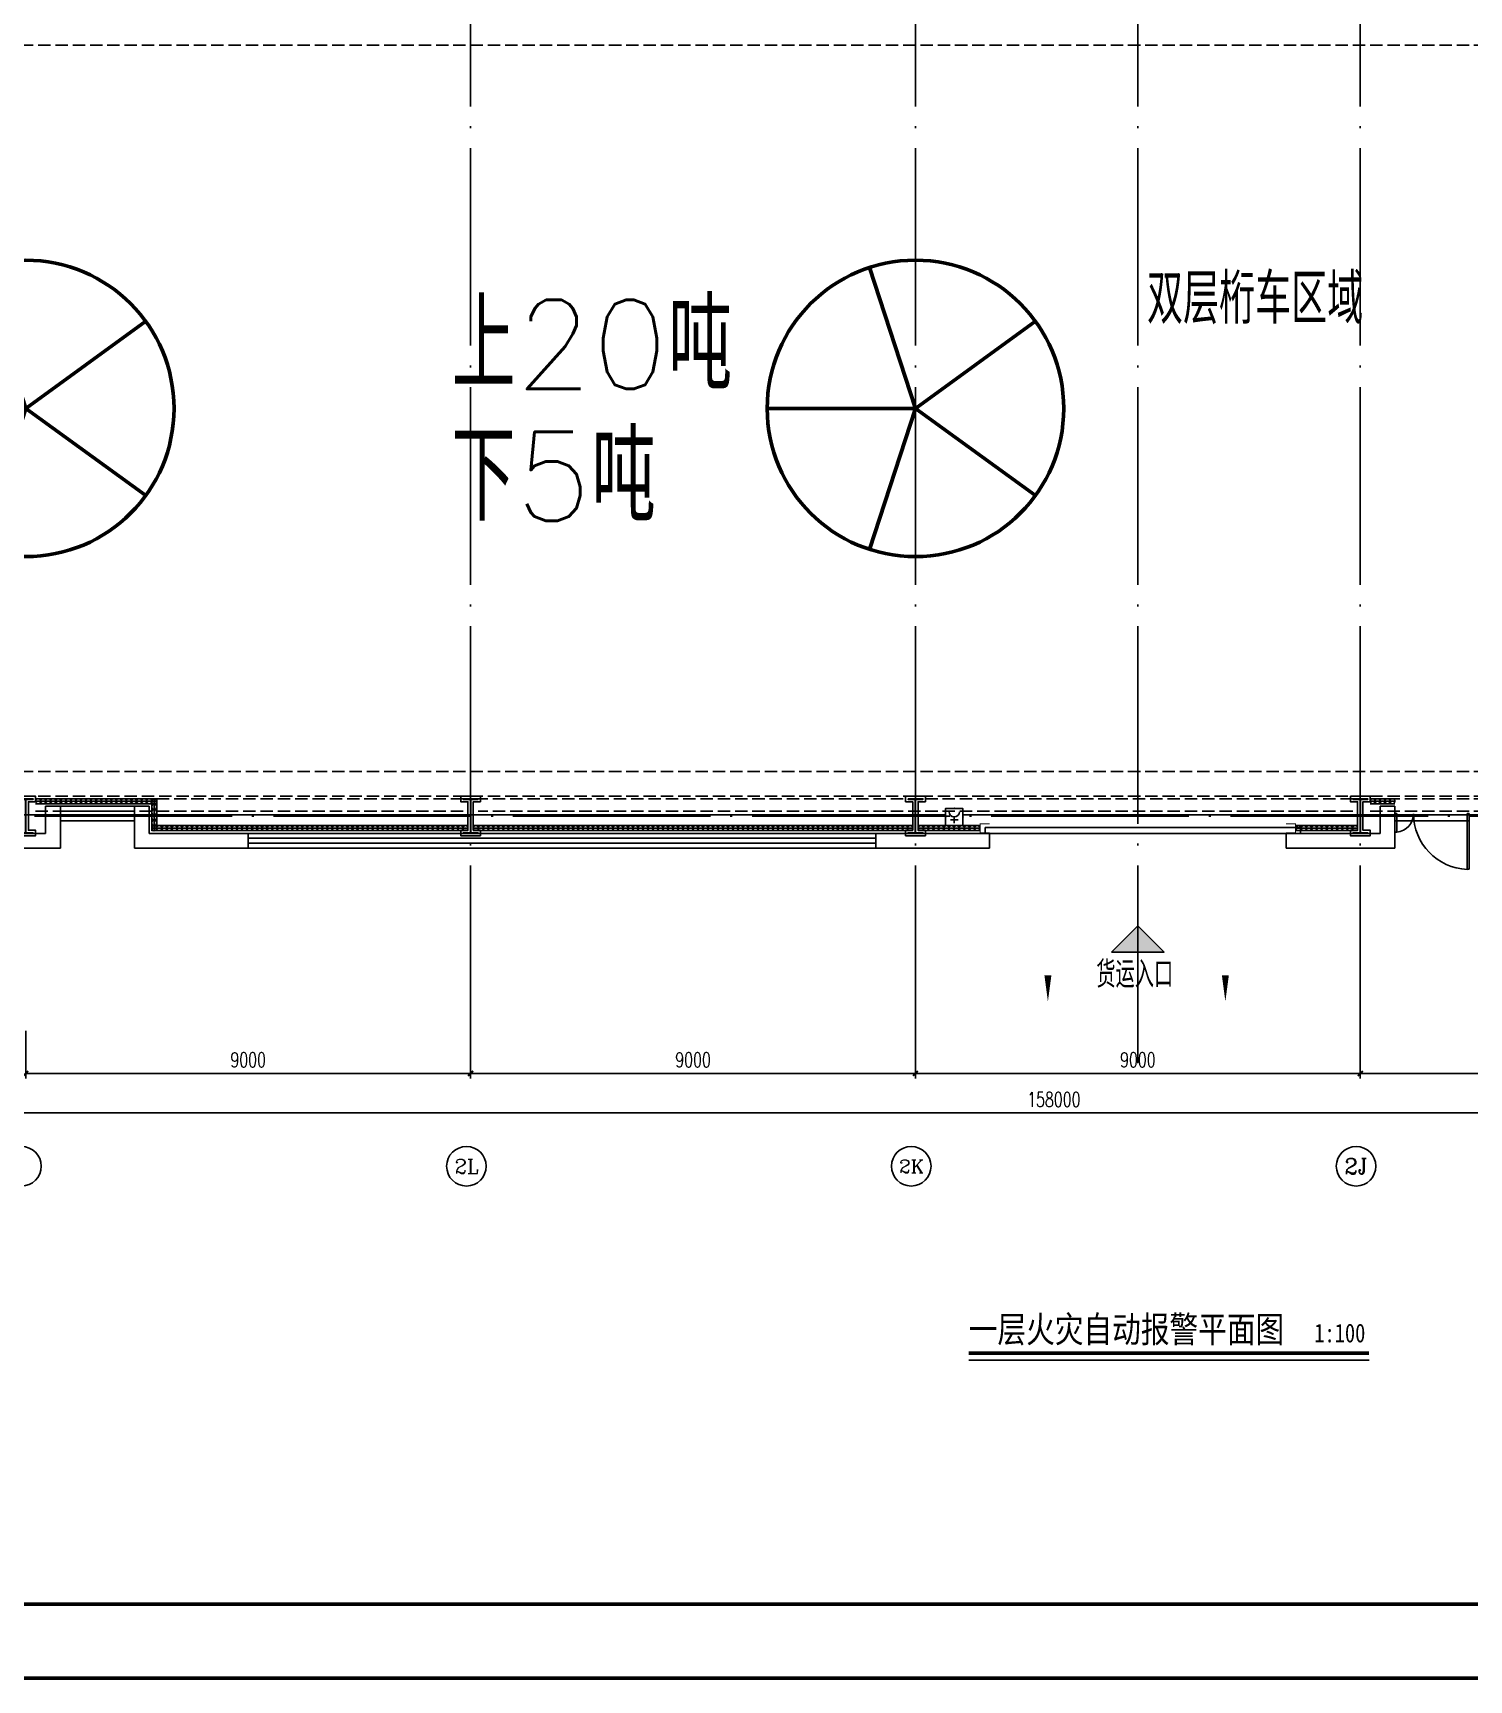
# Model space of a CAD drawing. Extents: x -1396510 to 1250330, y -1892470 to 1623980.
# Drawn here: x 555262 to 584316, y -816618 to -783280 of the extents above; entities that cross this region are included whole.
import ezdxf
from ezdxf.enums import TextEntityAlignment as Align

# ---------------------------------------------------------------- set-up
doc = ezdxf.new("R2010")
doc.units = 0
doc.header["$LTSCALE"] = 1000
doc.header["$MEASUREMENT"] = 0
for name, pattern in [('10平面$0$DASH', [0.35, 0.25, -0.1]), ('DASH', [0.35, 0.25, -0.1]), ('DOTE', [2.42, 2, -0.2, 0.02, -0.2])]:
    doc.linetypes.add(name, pattern=pattern)
doc.layers.get('Defpoints').update_dxf_attribs({"color": 210})
for name, color, linetype in [('0-cxFrame', 155, 'Continuous'), ('10平面$0$WINDOW', 4, 'Continuous'), ('A-AXIS-D', 1, 'Continuous'), ('A-AXIS-DOTE', 14, 'DOTE'), ('A-AXIS-SYMB', 3, 'Continuous'), ('A-HATCH-2', 251, 'Continuous'), ('A-HRAIL', 173, 'Continuous'), ('A-LIN-V', 9, 'Continuous'), ('A-SFCE', 30, 'Continuous'), ('A-TEXT', 61, 'Continuous'), ('A-WINDOW', 140, 'Continuous'), ('AS-COLN', 6, 'Continuous'), ('AS-WALL', 40, 'Continuous'), ('DIM_SYMB', 3, 'Continuous'), ('EQUIP-消防', 3, 'Continuous'), ('FH-tri', 180, 'Continuous'), ('PUB_TEXT', 7, 'Continuous'), ('WIRE-照明', 1, 'Continuous'), ('建-窗', 4, 'Continuous')]:
    doc.layers.add(name, color=color, linetype=linetype)
doc.layers.add('0-cxText', color=131, linetype='Continuous', lineweight=25)
doc.layers.add('A-云线2', color=3, linetype='Continuous', plot=False)
doc.styles.add('-宋体', font='', dxfattribs={"width": 0.8})
doc.styles.add('_TCH_AXIS', font='COMPLEX', dxfattribs={"bigfont": 'GBCBIG'})
doc.styles.add('_TCH_DIM_T3', font='SIMPLEX', dxfattribs={"width": 0.705882, "bigfont": 'GBCBIG'})
doc.styles.add('A-STANDARD', font='SIMPLEX', dxfattribs={"bigfont": 'GBCBIG'})
doc.styles.add('cx_tuming', font='simhei.ttf')
doc.styles.add('cx_tuqian1', font='')
doc.styles.get("Standard").update_dxf_attribs({"font": 'gbenor.shx', "bigfont": 'gbcbig.shx'})
doc.styles.add('黑体', font='simhei.ttf', dxfattribs={"height": 12})
doc.styles.get('-宋体').set_extended_font_data('SimSun')
doc.styles.get('cx_tuqian1').set_extended_font_data('SimSun')
doc.dimstyles.new('_TCH_ARCH&&100', dxfattribs={"dimtxt": 297.5, "dimasz": 100, "dimexe": 100, "dimexo": 100, "dimgap": 126.25, "dimtad": 1, "dimdec": 0, "dimzin": 0, "dimdsep": 46, "dimtxsty": '_TCH_DIM_T3', "dimblk": 'ARCHTICK', "dimcen": 0.09, "dimclrt": 7, "dimazin": 2, "dimtfac": 1, "dimtdec": 0, "dimtix": 1, "dimtmove": 2, "dimatfit": 3, "dimfxl": 0, "dimtolj": 1, "dimtzin": 0, "dimarcsym": 0})

# ---------------------------------------------------------------- blocks, each defined once
blk = doc.blocks.new('G$C2F382D44')
at = {"color": 0, "style": 'A-STANDARD'}
for s, p in [('上20吨', (-2949, 425)), ('下5吨', (-2952, -2245))]:
    blk.add_text(s, height=1800, dxfattribs=at).set_placement(p)
blk = doc.blocks.new('10平面$0$$DorLib2D$00000126')
at = {"color": 0, "linetype": 'Continuous'}
for p, q in [((-0.532, 0.5), (-0.532, 0.9)), ((0.532, 0.9), (0.532, 0.5))]:
    blk.add_line(p, q, dxfattribs=at)
at = {"color": 0, "linetype": '10平面$0$DASH'}
for p, q in [((-0.532, 0.9), (0.532, 0.9)), ((-0.532, 0.5), (0.532, 0.5))]:
    blk.add_line(p, q, dxfattribs=at)
blk = doc.blocks.new('WINDOW2DLIB$DYNSTYLE$00000005')
at = {"color": 0}
for points in [[(-0.5, 0.5), (-0.5, -0.5)], [(-0.5, 0.5), (0.5, 0.5)], [(0.5, -0.5), (0.5, 0.5)], [(0.5, 0.1667), (-0.5, 0.1667)], [(0.5, -0.1667), (-0.5, -0.1667)], [(-0.5, -0.5), (0.5, -0.5)]]:
    blk.add_lwpolyline(points, dxfattribs=at)
blk = doc.blocks.new('DOOR2DLIB$SYSLIB$00000123')
at = {"color": 0}
for p, q in [((0.475, -0.001), (0.475, 0.752)), ((0.475, 0.752), (0.5, 0.752)), ((0.5, -0.001), (0.5, 0.752)), ((-0.5, 0), (-0.5, 0.252)), ((-0.475, 0.252), (-0.5, 0.252)), ((-0.475, 0), (-0.475, 0.252)), ((-0.475, 0), (-0.5, 0)), ((0.475, -0.001), (0.5, -0.001))]:
    blk.add_line(p, q, dxfattribs=at)
for centre, radius, start, end in [((0.505, -0.002), 0.755, 92.2493, 179.7238), ((-0.501, 0.003), 0.251, 359.7899, 84.0974)]:
    blk.add_arc(centre, radius, start, end, dxfattribs=at)
blk = doc.blocks.new('42343243')
at = {"layer": '10平面$0$WINDOW'}
blk.add_line((-198654, 1222620), (-200154, 1222620), dxfattribs=at)
at = {"layer": 'AS-WALL'}
for p, q in [((-227154, 1223170), (-229454, 1223170)), ((-227154, 1222620), (-227154, 1223170)), ((-225654, 1223170), (-225504, 1223170)), ((-225654, 1223170), (-225654, 1222870)), ((-223354, 1223170), (-225504, 1223170)), ((-223354, 1222870), (-223354, 1223170)), ((-208354, 1223170), (-210654, 1223170)), ((-210654, 1223170), (-210654, 1222870)), ((-208354, 1222870), (-208354, 1223170)), ((-200154, 1223170), (-202354, 1223170)), ((-202354, 1222870), (-202354, 1223170)), ((-200154, 1222620), (-200154, 1223170)), ((-229454, 1222870), (-227454, 1222870)), ((-227454, 1222320), (-227454, 1222870)), ((-225654, 1222870), (-225654, 1222870)), ((-225654, 1222620), (-225654, 1222870)), ((-225354, 1222320), (-225354, 1222870)), ((-225354, 1222870), (-223354, 1222870)), ((-210654, 1222870), (-208354, 1222870)), ((-200454, 1222870), (-202354, 1222870)), ((-200454, 1222320), (-200454, 1222870)), ((-227154, 1222320), (-227154, 1222620)), ((-225654, 1222620), (-225654, 1222320)), ((-200154, 1222320), (-200154, 1222620)), ((-227454, 1222320), (-227154, 1222320)), ((-225654, 1222320), (-225354, 1222320)), ((-200454, 1222320), (-200154, 1222320))]:
    blk.add_line(p, q, dxfattribs=at)
at = {"layer": '10平面$0$WINDOW', "zscale": 300}
for name, p, xscale, yscale, rotation in [('DOOR2DLIB$SYSLIB$00000123', (-199404, 1222470), -1500, -1500, 179.9999999999555), ('10平面$0$$DorLib2D$00000126', (-205254, 1223020), 6000, 300, 180)]:
    blk.add_blockref(name, p, dxfattribs=dict(at, xscale=xscale, yscale=yscale, rotation=rotation))
at = {"layer": '建-窗', "zscale": 300}
for p, xscale, yscale, rotation in [((-217004, 1223020), -12700, -300, 359.999999999664), ((-226404, 1222470), -1500, 300, 179.9999999999555)]:
    blk.add_blockref('WINDOW2DLIB$DYNSTYLE$00000005', p, dxfattribs=dict(at, xscale=xscale, yscale=yscale, rotation=rotation))
blk = doc.blocks.new('nt66')
at = {"layer": 'A-HATCH-2', "color": 8}
blk.add_lwpolyline([(-195840, 766870), (-195440, 766870), (-195440, 766758), (-195586, 766758), (-195586, 766182), (-195440, 766182), (-195440, 766070), (-195840, 766070), (-195840, 766182), (-195694, 766182), (-195694, 766758), (-195840, 766758)], close=True, dxfattribs=at)
at = {"layer": 'AS-COLN'}
blk.add_lwpolyline([(-195790, 766820), (-195490, 766820), (-195490, 766808), (-195636, 766808), (-195636, 766132), (-195490, 766132), (-195490, 766120), (-195790, 766120), (-195790, 766132), (-195644, 766132), (-195644, 766808), (-195790, 766808)], close=True, dxfattribs=at)
blk = doc.blocks.new('33333')
for p in [(-32214, -126400), (-23214, -126400), (-14214, -126400), (-5214, -126400)]:
    blk.add_blockref('nt66', p)
blk = doc.blocks.new('w42343')
at = {"layer": 'A-HATCH-2', "color": 8, "linetype": 'DASH'}
for p, q in [((-263654, 655670), (-128354, 655670)), ((-263654, 640970), (-128354, 640970)), ((-263654, 640470), (-128354, 640470))]:
    blk.add_line(p, q, dxfattribs=at)
blk = doc.blocks.new('w4324324')
at = {"layer": 'A-HATCH-2', "color": 0, "lineweight": 60}
for q in [(-1694760, 686605), (-1697614, 684532), (-1691907, 684532), (-1696524, 681178), (-1692997, 681178)]:
    blk.add_line((-1694760, 683605), q, dxfattribs=at)
blk.add_circle((-1694760, 683605), 3000, dxfattribs=at)
blk = doc.blocks.new('ner546')
at = {"layer": 'A-LIN-V', "color": 8}
for p in [(565280, 25256), (565280, 7256)]:
    blk.add_blockref('w4324324', p, dxfattribs=at)
blk = doc.blocks.new('3333')
at = {"layer": 'A-SFCE', "const_width": 20}
blk.add_lwpolyline([(-227064, 766320), (-227064, 766510), (-227244, 766510), (-227244, 766320)], dxfattribs=at)
blk = doc.blocks.new('_ArchTick')
at = {"color": 0, "linetype": 'ByBlock', "const_width": 0.4}
blk.add_lwpolyline([(-0.5, -0.5), (0.5, 0.5)], dxfattribs=at)
blk = doc.blocks.new('*D5753')
at = {"layer": 'A-AXIS-D', "color": 0, "lineweight": -2, "transparency": 16777216}
for p, q in [((57300, -86850), (57300, -87810)), ((66300, -86850), (66300, -87810)), ((57300, -87710), (66300, -87710))]:
    blk.add_line(p, q, dxfattribs=at)
at = {"layer": 'Defpoints', "color": 0, "transparency": 16777216}
for p in [(57300, -86750), (66300, -86750), (66300, -87710)]:
    blk.add_point(p, dxfattribs=at)
at = {"layer": 'A-AXIS-D', "color": 0, "lineweight": -2, "transparency": 16777216, "xscale": 100, "yscale": 100, "zscale": 100, "rotation": 180}
blk.add_blockref('_ArchTick', (57300, -87710), dxfattribs=at)
at = {"layer": 'A-AXIS-D', "color": 0, "lineweight": -2, "transparency": 16777216, "xscale": 100, "yscale": 100, "zscale": 100}
blk.add_blockref('_ArchTick', (66300, -87710), dxfattribs=at)
at = {"layer": 'A-AXIS-D', "color": 7, "transparency": 16777216, "insert": (61800, -87435), "char_height": 297.5, "attachment_point": 5, "style": '_TCH_DIM_T3'}
blk.add_mtext('\\A1;9000', dxfattribs=at)
blk = doc.blocks.new('*D5754')
at = {"layer": 'A-AXIS-D', "color": 0, "lineweight": -2, "transparency": 16777216}
for p, q in [((66300, -86850), (66300, -87810)), ((75300, -86850), (75300, -87810)), ((66300, -87710), (75300, -87710))]:
    blk.add_line(p, q, dxfattribs=at)
at = {"layer": 'Defpoints', "color": 0, "transparency": 16777216}
for p in [(66300, -86750), (75300, -86750), (75300, -87710)]:
    blk.add_point(p, dxfattribs=at)
at = {"layer": 'A-AXIS-D', "color": 0, "lineweight": -2, "transparency": 16777216, "xscale": 100, "yscale": 100, "zscale": 100, "rotation": 180}
blk.add_blockref('_ArchTick', (66300, -87710), dxfattribs=at)
at = {"layer": 'A-AXIS-D', "color": 0, "lineweight": -2, "transparency": 16777216, "xscale": 100, "yscale": 100, "zscale": 100}
blk.add_blockref('_ArchTick', (75300, -87710), dxfattribs=at)
at = {"layer": 'A-AXIS-D', "color": 7, "transparency": 16777216, "insert": (70800, -87435), "char_height": 297.5, "attachment_point": 5, "style": '_TCH_DIM_T3'}
blk.add_mtext('\\A1;9000', dxfattribs=at)
blk = doc.blocks.new('*D5755')
at = {"layer": 'A-AXIS-D', "color": 0, "lineweight": -2, "transparency": 16777216}
for p, q in [((75300, -86850), (75300, -87810)), ((84300, -86850), (84300, -87810)), ((75300, -87710), (84300, -87710))]:
    blk.add_line(p, q, dxfattribs=at)
at = {"layer": 'Defpoints', "color": 0, "transparency": 16777216}
for p in [(75300, -86750), (84300, -86750), (84300, -87710)]:
    blk.add_point(p, dxfattribs=at)
at = {"layer": 'A-AXIS-D', "color": 0, "lineweight": -2, "transparency": 16777216, "xscale": 100, "yscale": 100, "zscale": 100, "rotation": 180}
blk.add_blockref('_ArchTick', (75300, -87710), dxfattribs=at)
at = {"layer": 'A-AXIS-D', "color": 0, "lineweight": -2, "transparency": 16777216, "xscale": 100, "yscale": 100, "zscale": 100}
blk.add_blockref('_ArchTick', (84300, -87710), dxfattribs=at)
at = {"layer": 'A-AXIS-D', "color": 7, "transparency": 16777216, "insert": (79800, -87435), "char_height": 297.5, "attachment_point": 5, "style": '_TCH_DIM_T3'}
blk.add_mtext('\\A1;9000', dxfattribs=at)
blk = doc.blocks.new('*D5756')
at = {"layer": 'A-AXIS-D', "color": 0, "lineweight": -2, "transparency": 16777216}
for p, q in [((84300, -86850), (84300, -87810)), ((93300, -86850), (93300, -87810)), ((84300, -87710), (93300, -87710))]:
    blk.add_line(p, q, dxfattribs=at)
at = {"layer": 'Defpoints', "color": 0, "transparency": 16777216}
for p in [(84300, -86750), (93300, -86750), (93300, -87710)]:
    blk.add_point(p, dxfattribs=at)
at = {"layer": 'A-AXIS-D', "color": 0, "lineweight": -2, "transparency": 16777216, "xscale": 100, "yscale": 100, "zscale": 100, "rotation": 180}
blk.add_blockref('_ArchTick', (84300, -87710), dxfattribs=at)
at = {"layer": 'A-AXIS-D', "color": 0, "lineweight": -2, "transparency": 16777216, "xscale": 100, "yscale": 100, "zscale": 100}
blk.add_blockref('_ArchTick', (93300, -87710), dxfattribs=at)
at = {"layer": 'A-AXIS-D', "color": 7, "transparency": 16777216, "insert": (88800, -87435), "char_height": 297.5, "attachment_point": 5, "style": '_TCH_DIM_T3'}
blk.add_mtext('\\A1;9000', dxfattribs=at)
blk = doc.blocks.new('*D5765')
at = {"layer": 'A-AXIS-D', "color": 0, "lineweight": -2, "transparency": 16777216}
for p, q in [((-900, -86950), (-900, -88610)), ((157100, -86950), (157100, -88610)), ((-900, -88510), (157100, -88510))]:
    blk.add_line(p, q, dxfattribs=at)
at = {"layer": 'Defpoints', "color": 0, "transparency": 16777216}
for p in [(-900, -86850), (157100, -86850), (157100, -88510)]:
    blk.add_point(p, dxfattribs=at)
at = {"layer": 'A-AXIS-D', "color": 0, "lineweight": -2, "transparency": 16777216, "xscale": 100, "yscale": 100, "zscale": 100, "rotation": 180}
blk.add_blockref('_ArchTick', (-900, -88510), dxfattribs=at)
at = {"layer": 'A-AXIS-D', "color": 0, "lineweight": -2, "transparency": 16777216, "xscale": 100, "yscale": 100, "zscale": 100}
blk.add_blockref('_ArchTick', (157100, -88510), dxfattribs=at)
at = {"layer": 'A-AXIS-D', "color": 7, "transparency": 16777216, "insert": (78100, -88235), "char_height": 297.5, "attachment_point": 5, "style": '_TCH_DIM_T3'}
blk.add_mtext('\\A1;158000', dxfattribs=at)
blk = doc.blocks.new('99平面图例外参$0$$LinePat$圆环')
for points in [[(0, 150), (300, 150)], [(0, 0), (300, 0)], [(0, -150), (300, -150)]]:
    blk.add_lwpolyline(points)
at = {"color": 0}
blk.add_circle((150, 0), 150, dxfattribs=at)
blk = doc.blocks.new('$equip$00002656')
for p, q in [((-0.5, 1), (-0.5, 0)), ((0.5, 1), (-0.5, 1)), ((0.5, 0), (0.5, 1)), ((-0.5, 0), (0.5, 0)), ((-0.219, 0.331), (0.222, 0.331)), ((0, 0.5), (0, 0.15))]:
    blk.add_line(p, q)
at = {"const_width": 0.0571}
blk.add_lwpolyline([(-0.5, 1), (0.5, 1), (0.5, 0), (-0.5, 0), (-0.5, 1), (0.5, 1)], dxfattribs=at)
blk.add_arc((0, 0.8), 0.3, 180, 0)
for p in [(0, 1), (-0.5, 0.5), (0, 0), (0.5, 0.5)]:
    blk.add_point(p)
at = {"color": 7, "flags": 1}
for tag, height, p in [('A', 0.00002, (0, 0)), ('B', 0.4, (0.762, 0.292))]:
    blk.add_attdef(tag, text='', height=height, dxfattribs=at).set_placement(p, align=Align.MIDDLE_CENTER)
blk = doc.blocks.new('TK22.A0+1 L(Dragon)')
at = {"layer": '0-cxFrame', "color": 7, "const_width": 0.5}
blk.add_lwpolyline([(0, 0), (-1485, 0), (-1485, 841), (0, 841)], close=True, dxfattribs=at)
at = {"layer": '0-cxFrame', "const_width": 0.5}
blk.add_lwpolyline([(-80, 10), (-1465, 10), (-1465, 831), (-80, 831)], close=True, dxfattribs=at)
at = {"style": '黑体', "flags": 4}
blk.add_attdef('图幅', text='', height=3.3, dxfattribs=at).set_placement((-40, 3), align=Align.RIGHT)
at = {"layer": '0-cxText', "flags": 4}
for tag, height, style, p in [('建设单位', 3.5, 'cx_tuming', (-45, 240)), ('项目名称', 3.5, 'cx_tuming', (-45, 210)), ('子项名称', 3.5, 'cx_tuming', (-45, 180)), ('工程编号', 3.3, 'cx_tuqian1', (-35, 165)), ('图名1', 3.5, 'cx_tuming', (-45, 87)), ('图名2', 3.5, 'cx_tuming', (-45, 79)), ('图名3', 3.5, 'cx_tuming', (-45, 71)), ('出图日期', 3.3, 'cx_tuqian1', (-39, 60)), ('专业', 3.3, 'cx_tuqian1', (-55, 52)), ('图号', 3.3, 'cx_tuqian1', (-55, 44)), ('版次', 3.3, 'cx_tuqian1', (-20, 44))]:
    blk.add_attdef(tag, text='', height=height, dxfattribs=dict(at, style=style)).set_placement(p, align=Align.MIDDLE)
at = {"layer": 'Defpoints', "color": 6, "flags": 4}
for tag, height, style, p in [('tufu', 3.3, '黑体', (-12, 12)), ('dwfname', 4, 'cx_tuqian1', (-80, 3))]:
    blk.add_attdef(tag, text='', height=height, dxfattribs=dict(at, style=style)).set_placement(p, align=Align.RIGHT)
blk = doc.blocks.new('世赫2#厂房一层0821')
at = {"layer": 'FH-tri'}
h = blk.add_hatch(color=8, dxfattribs=at)
h.dxf.hatch_style = 1
h.paths.add_polyline_path([(79269.7, -85252.6), (80330.3, -85252.6), (79800, -84722.3)])
at = {"layer": 'A-AXIS-D'}
for centre in [(57215.1, -89588.9), (66215.1, -89588.9), (75215.1, -89588.9), (84215.1, -89588.9)]:
    blk.add_circle(centre, 400, dxfattribs=at)
at = {"layer": 'A-AXIS-DOTE', "color": 8, "ltscale": 2}
for p, q in [((66300, -87498.9), (66300, 6300)), ((75300, -87498.9), (75300, 6300)), ((79800, -87498.9), (79800, 6300)), ((84300, -87498.9), (84300, 6300)), ((163114.2, -82500), (-11095.8, -82500))]:
    blk.add_line(p, q, dxfattribs=at)
at = {"layer": 'A-AXIS-SYMB', "color": 8}
for points in [[(77980, -84792.3, 0, 0, 0), (77980, -86252.3, 0, 140, 0), (77980, -85727.3, 0, 0, 0)], [(81570, -84792.3, 0, 0, 0), (81570, -86252.3, 0, 140, 0), (81570, -85727.3, 0, 0, 0)]]:
    blk.add_lwpolyline(points, format="xyseb", dxfattribs=at)
at = {"layer": 'A-SFCE', "color": 2, "linetype": 'DASH'}
for p, q in [((66150, -82150), (57450, -82150)), ((93150, -82150), (84450, -82150)), ((66150, -82400), (57450, -82400)), ((93150, -82400), (84450, -82400))]:
    blk.add_line(p, q, dxfattribs=at)
at = {"layer": 'A-SFCE', "linetype": 'DASH'}
for p, q in [((84150, -82150), (66450, -82150)), ((84150, -82400), (66450, -82400))]:
    blk.add_line(p, q, dxfattribs=at)
at = {"layer": 'FH-tri', "color": 8}
blk.add_lwpolyline([(79269.7, -85252.6), (80330.3, -85252.6), (80330.3, -85252.6), (79800, -84722.3)], close=True, dxfattribs=at)
at = {"color": 8}
blk.add_blockref('G$C2F382D44', (68864.2, -74280), dxfattribs=at)
at = {"layer": 'A-HRAIL', "yscale": 0.3333333333111111, "zscale": 0.3333333333111111}
for p, xscale, rotation in [((57602.1, -82200), 0.3402776645396762, 180), ((57704.2, -82200), 0.3402776645396762, 180), ((57806.3, -82200), 0.3402776645396762, 180), ((57908.3, -82200), 0.3402776645396762, 180), ((58010.4, -82200), 0.3402776645396762, 180), ((58112.5, -82200), 0.3402776645396762, 180), ((58214.6, -82200), 0.3402776645396762, 180), ((58316.7, -82200), 0.3402776645396762, 180), ((58418.8, -82200), 0.3402776645396762, 180), ((58520.8, -82200), 0.3402776645396762, 180), ((58622.9, -82200), 0.3402776645396762, 180), ((58725, -82200), 0.3402776645396762, 180), ((58827.1, -82200), 0.3402776645396762, 180), ((58929.2, -82200), 0.3402776645396762, 180), ((59031.3, -82200), 0.3402776645396762, 180), ((59133.3, -82200), 0.3402776645396762, 180), ((59235.4, -82200), 0.3402776645396762, 180), ((59337.5, -82200), 0.3402776645396762, 180), ((59439.6, -82200), 0.3402776645396762, 180), ((59541.7, -82200), 0.3402776645396762, 180), ((59643.8, -82200), 0.3402776645396762, 180), ((59745.8, -82200), 0.3402776645396762, 180), ((59847.9, -82200), 0.3402776645396762, 180), ((59950, -82200), 0.3402776645396762, 180), ((59900, -82150), 0.3611111226889233, 270), ((59900, -82258.3), 0.3611111226889233, 270), ((84600, -82200), 0.3333327848855343, 180), ((84700, -82200), 0.3333327848855343, 180), ((84800, -82200), 0.3333327848855343, 180), ((84900, -82200), 0.3333327848855343, 180), ((85000, -82200), 0.3333327848855343, 180), ((59900, -82366.7), 0.3611111226889233, 270), ((59900, -82475), 0.3611111226889233, 270), ((59900, -82583.3), 0.3611111226889233, 270), ((59900, -82691.7), 0.3611111226889233, 270), ((59951.5, -82744), 0.3384127415242964, 180.0000000002033), ((60053, -82744), 0.3384127415242964, 180.0000000002033), ((60154.6, -82744), 0.3384127415242964, 180.0000000002033), ((60256.1, -82744), 0.3384127415242964, 180.0000000002033), ((60357.6, -82744), 0.3384127415242964, 180.0000000002033), ((60459.1, -82744), 0.3384127415242964, 180.0000000002033), ((60560.7, -82744), 0.3384127415242964, 180.0000000002033), ((60662.2, -82744), 0.3384127415242964, 180.0000000002033), ((60763.7, -82744), 0.3384127415242964, 180.0000000002033), ((60865.2, -82744), 0.3384127415242964, 180.0000000002033), ((60966.8, -82744), 0.3384127415242964, 180.0000000002033), ((61068.3, -82744), 0.3384127415242964, 180.0000000002033), ((61169.8, -82744), 0.3384127415242964, 180.0000000002033), ((61271.3, -82744), 0.3384127415242964, 180.0000000002033), ((61372.9, -82744), 0.3384127415242964, 180.0000000002033), ((61474.4, -82744), 0.3384127415242964, 180.0000000002033), ((61575.9, -82744), 0.3384127415242964, 180.0000000002033), ((61677.4, -82744), 0.3384127415242964, 180.0000000002033), ((61779, -82744), 0.3384127415242964, 180.0000000002033), ((61880.5, -82744), 0.3384127415242964, 180.0000000002033), ((61982, -82744), 0.3384127415242964, 180.0000000002033), ((62083.5, -82744), 0.3384127415242964, 180.0000000002033), ((62185, -82744), 0.3384127415242964, 180.0000000002033), ((62286.6, -82744), 0.3384127415242964, 180.0000000002033), ((62388.1, -82744), 0.3384127415242964, 180.0000000002033), ((62489.6, -82744), 0.3384127415242964, 180.0000000002033), ((62591.1, -82744), 0.3384127415242964, 180.0000000002033), ((62692.7, -82744), 0.3384127415242964, 180.0000000002033), ((62794.2, -82744), 0.3384127415242964, 180.0000000002033), ((62895.7, -82744), 0.3384127415242964, 180.0000000002033), ((62997.2, -82744), 0.3384127415242964, 180.0000000002033), ((63098.8, -82744), 0.3384127415242964, 180.0000000002033), ((63200.3, -82744), 0.3384127415242964, 180.0000000002033), ((63301.8, -82744), 0.3384127415242964, 180.0000000002033), ((63403.3, -82744), 0.3384127415242964, 180.0000000002033), ((63504.9, -82744), 0.3384127415242964, 180.0000000002033), ((63606.4, -82744), 0.3384127415242964, 180.0000000002033), ((63707.9, -82744), 0.3384127415242964, 180.0000000002033), ((63809.4, -82744), 0.3384127415242964, 180.0000000002033), ((63911, -82744), 0.3384127415242964, 180.0000000002033), ((64012.5, -82744), 0.3384127415242964, 180.0000000002033), ((64114, -82744), 0.3384127415242964, 180.0000000002033), ((64215.5, -82744), 0.3384127415242964, 180.0000000002033), ((64317, -82744), 0.3384127415242964, 180.0000000002033), ((64418.6, -82744), 0.3384127415242964, 180.0000000002033), ((64520.1, -82744), 0.3384127415242964, 180.0000000002033), ((64621.6, -82744), 0.3384127415242964, 180.0000000002033), ((64723.1, -82744), 0.3384127415242964, 180.0000000002033), ((64824.7, -82744), 0.3384127415242964, 180.0000000002033), ((64926.2, -82744), 0.3384127415242964, 180.0000000002033), ((65027.7, -82744), 0.3384127415242964, 180.0000000002033), ((65129.2, -82744), 0.3384127415242964, 180.0000000002033), ((65230.8, -82744), 0.3384127415242964, 180.0000000002033), ((65332.3, -82744), 0.3384127415242964, 180.0000000002033), ((65433.8, -82744), 0.3384127415242964, 180.0000000002033), ((65535.3, -82744), 0.3384127415242964, 180.0000000002033), ((65636.9, -82744), 0.3384127415242964, 180.0000000002033), ((65738.4, -82744), 0.3384127415242964, 180.0000000002033), ((65839.9, -82744), 0.3384127415242964, 180.0000000002033), ((65941.4, -82744), 0.3384127415242964, 180.0000000002033), ((66043, -82744), 0.3384127415242964, 180.0000000002033), ((66144.5, -82744), 0.3384127415242964, 180.0000000002033), ((66246, -82744), 0.3384127415242964, 180.0000000002033), ((66455, -82744), 0.3368181817957273, 180.0000000002033), ((66556.1, -82744), 0.3368181817957273, 180.0000000002033), ((66657.1, -82744), 0.3368181817957273, 180.0000000002033), ((66758.2, -82744), 0.3368181817957273, 180.0000000002033), ((66859.2, -82744), 0.3368181817957273, 180.0000000002033), ((66960.3, -82744), 0.3368181817957273, 180.0000000002033), ((67061.3, -82744), 0.3368181817957273, 180.0000000002033), ((67162.4, -82744), 0.3368181817957273, 180.0000000002033), ((67263.4, -82744), 0.3368181817957273, 180.0000000002033), ((67364.5, -82744), 0.3368181817957273, 180.0000000002033), ((67465.5, -82744), 0.3368181817957273, 180.0000000002033), ((67566.5, -82744), 0.3368181817957273, 180.0000000002033), ((67667.6, -82744), 0.3368181817957273, 180.0000000002033), ((67768.6, -82744), 0.3368181817957273, 180.0000000002033), ((67869.7, -82744), 0.3368181817957273, 180.0000000002033), ((67970.7, -82744), 0.3368181817957273, 180.0000000002033), ((68071.8, -82744), 0.3368181817957273, 180.0000000002033), ((68172.8, -82744), 0.3368181817957273, 180.0000000002033), ((68273.9, -82744), 0.3368181817957273, 180.0000000002033), ((68374.9, -82744), 0.3368181817957273, 180.0000000002033), ((68476, -82744), 0.3368181817957273, 180.0000000002033), ((68577, -82744), 0.3368181817957273, 180.0000000002033), ((68678, -82744), 0.3368181817957273, 180.0000000002033), ((68779.1, -82744), 0.3368181817957273, 180.0000000002033), ((68880.1, -82744), 0.3368181817957273, 180.0000000002033), ((68981.2, -82744), 0.3368181817957273, 180.0000000002033), ((69082.2, -82744), 0.3368181817957273, 180.0000000002033), ((69183.3, -82744), 0.3368181817957273, 180.0000000002033), ((69284.3, -82744), 0.3368181817957273, 180.0000000002033), ((69385.4, -82744), 0.3368181817957273, 180.0000000002033), ((69486.4, -82744), 0.3368181817957273, 180.0000000002033), ((69587.5, -82744), 0.3368181817957273, 180.0000000002033), ((69688.5, -82744), 0.3368181817957273, 180.0000000002033), ((69789.5, -82744), 0.3368181817957273, 180.0000000002033), ((69890.6, -82744), 0.3368181817957273, 180.0000000002033), ((69991.6, -82744), 0.3368181817957273, 180.0000000002033), ((70092.7, -82744), 0.3368181817957273, 180.0000000002033), ((70193.7, -82744), 0.3368181817957273, 180.0000000002033), ((70294.8, -82744), 0.3368181817957273, 180.0000000002033), ((70395.8, -82744), 0.3368181817957273, 180.0000000002033), ((70496.9, -82744), 0.3368181817957273, 180.0000000002033), ((70597.9, -82744), 0.3368181817957273, 180.0000000002033), ((70699, -82744), 0.3368181817957273, 180.0000000002033), ((70800, -82744), 0.3368181817957273, 180.0000000002033), ((70901, -82744), 0.3368181817957273, 180.0000000002033), ((71002.1, -82744), 0.3368181817957273, 180.0000000002033), ((71103.1, -82744), 0.3368181817957273, 180.0000000002033), ((71204.2, -82744), 0.3368181817957273, 180.0000000002033), ((71305.2, -82744), 0.3368181817957273, 180.0000000002033), ((71406.3, -82744), 0.3368181817957273, 180.0000000002033), ((71507.3, -82744), 0.3368181817957273, 180.0000000002033), ((71608.4, -82744), 0.3368181817957273, 180.0000000002033), ((71709.4, -82744), 0.3368181817957273, 180.0000000002033), ((71810.5, -82744), 0.3368181817957273, 180.0000000002033), ((71911.5, -82744), 0.3368181817957273, 180.0000000002033), ((72012.5, -82744), 0.3368181817957273, 180.0000000002033), ((72113.6, -82744), 0.3368181817957273, 180.0000000002033), ((72214.6, -82744), 0.3368181817957273, 180.0000000002033), ((72315.7, -82744), 0.3368181817957273, 180.0000000002033), ((72416.7, -82744), 0.3368181817957273, 180.0000000002033), ((72517.8, -82744), 0.3368181817957273, 180.0000000002033), ((72618.8, -82744), 0.3368181817957273, 180.0000000002033), ((72719.9, -82744), 0.3368181817957273, 180.0000000002033), ((72820.9, -82744), 0.3368181817957273, 180.0000000002033), ((72922, -82744), 0.3368181817957273, 180.0000000002033), ((73023, -82744), 0.3368181817957273, 180.0000000002033), ((73124, -82744), 0.3368181817957273, 180.0000000002033), ((73225.1, -82744), 0.3368181817957273, 180.0000000002033), ((73326.1, -82744), 0.3368181817957273, 180.0000000002033), ((73427.2, -82744), 0.3368181817957273, 180.0000000002033), ((73528.2, -82744), 0.3368181817957273, 180.0000000002033), ((73629.3, -82744), 0.3368181817957273, 180.0000000002033), ((73730.3, -82744), 0.3368181817957273, 180.0000000002033), ((73831.4, -82744), 0.3368181817957273, 180.0000000002033), ((73932.4, -82744), 0.3368181817957273, 180.0000000002033), ((74033.5, -82744), 0.3368181817957273, 180.0000000002033), ((74134.5, -82744), 0.3368181817957273, 180.0000000002033), ((74235.5, -82744), 0.3368181817957273, 180.0000000002033), ((74336.6, -82744), 0.3368181817957273, 180.0000000002033), ((74437.6, -82744), 0.3368181817957273, 180.0000000002033), ((74538.7, -82744), 0.3368181817957273, 180.0000000002033), ((74639.7, -82744), 0.3368181817957273, 180.0000000002033), ((74740.8, -82744), 0.3368181817957273, 180.0000000002033), ((74841.8, -82744), 0.3368181817957273, 180.0000000002033), ((74942.9, -82744), 0.3368181817957273, 180.0000000002033), ((75043.9, -82744), 0.3368181817957273, 180.0000000002033), ((75145, -82744), 0.3368181817957273, 180.0000000002033), ((75246, -82744), 0.3368181817957273, 180.0000000002033), ((75457.8, -82744), 0.3461108940266491, 180.0000000002034), ((75561.7, -82744), 0.3461108940266491, 180.0000000002034), ((75665.5, -82744), 0.3461108940266491, 180.0000000002034), ((75769.3, -82744), 0.3461108940266491, 180.0000000002034), ((75873.2, -82744), 0.3461108940266491, 180.0000000002034), ((75977, -82744), 0.3461108940266491, 180.0000000002034), ((76080.8, -82744), 0.3461108940266491, 180.0000000002034), ((76184.7, -82744), 0.3461108940266491, 180.0000000002034), ((76288.5, -82744), 0.3461108940266491, 180.0000000002034), ((76392.3, -82744), 0.3461108940266491, 180.0000000002034), ((76496.2, -82744), 0.3461108940266491, 180.0000000002034), ((76600, -82744), 0.3461108940266491, 180.0000000002034), ((83000, -82744), -0.3461108940266491, 179.9999999997966), ((83103.8, -82744), -0.3461108940266491, 179.9999999997966), ((83207.7, -82744), -0.3461108940266491, 179.9999999997966), ((83311.5, -82744), -0.3461108940266491, 179.9999999997966), ((83415.3, -82744), -0.3461108940266491, 179.9999999997966), ((83519.2, -82744), -0.3461108940266491, 179.9999999997966), ((83623, -82744), -0.3461108940266491, 179.9999999997966), ((83726.8, -82744), -0.3461108940266491, 179.9999999997966), ((83830.7, -82744), -0.3461108940266491, 179.9999999997966), ((83934.5, -82744), -0.3461108940266491, 179.9999999997966), ((84038.3, -82744), -0.3461108940266491, 179.9999999997966), ((84142.2, -82744), -0.3461108940266491, 179.9999999997966)]:
    blk.add_blockref('99平面图例外参$0$$LinePat$圆环', p, dxfattribs=dict(at, xscale=xscale, rotation=rotation))
at = {"layer": 'A-LIN-V', "color": 8, "rotation": 90.00000000000001}
blk.add_blockref('ner546', (766160.7, 1055230), dxfattribs=at)
at = {"layer": 'A-SFCE', "xscale": -1, "rotation": 90}
blk.add_blockref('3333', (843120.8, -309904.2), dxfattribs=at)
at = {"layer": 'A-SFCE', "rotation": 270}
blk.add_blockref('3333', (-683520.8, -309904.2), dxfattribs=at)
at = {"layer": 'A-WINDOW'}
for name in ['33333', 'w42343']:
    blk.add_blockref(name, (285154.2, -722570), dxfattribs=at)
at = {"layer": 'A-WINDOW', "xscale": -1, "rotation": 180}
blk.add_blockref('42343243', (285154.2, 1140020), dxfattribs=at)
at = {"layer": 'A-AXIS-D', "color": 7, "style": '_TCH_AXIS'}
for s, height, p, p2 in [('2L', 288.12, (65975, -89732.9), (66455.2, -89732.9)), ('2K', 265.5, (74968.6, -89721.6), (75461.6, -89721.6)), ('2J', 314.07, (83983.3, -89745.9), (84446.9, -89745.9))]:
    blk.add_text(s, height=height, dxfattribs=at).set_placement(p, p2, align=Align.FIT)
at = {"layer": 'A-TEXT', "color": 8, "style": 'A-STANDARD'}
blk.add_text('货运入口', height=540.14, dxfattribs=at).set_placement((78958.7, -85974.7))
at = {"layer": 'PUB_TEXT', "color": 8}
blk.add_text('双层桁车区域', height=1012.77, dxfattribs=at).set_placement((79984.8, -72536.9))
at = {"layer": 'A-AXIS-D'}
for base, p1, p2, picture, middle in [((157100, -88510), (-900, -86850), (157100, -86850), '*D5765', (78100, -88235)), ((66300, -87710), (57300, -86750), (66300, -86750), '*D5753', (61800, -87435)), ((75300, -87710), (66300, -86750), (75300, -86750), '*D5754', (70800, -87435)), ((84300, -87710), (75300, -86750), (84300, -86750), '*D5755', (79800, -87435)), ((93300, -87710), (84300, -86750), (93300, -86750), '*D5756', (88800, -87435))]:
    dim = blk.add_linear_dim(base=base, p1=p1, p2=p2, angle=0, dimstyle='_TCH_ARCH&&100', dxfattribs=at)
    dim.commit()
    dim.dimension.update_dxf_attribs({"geometry": picture, "text_midpoint": middle, "dimtype": 161})

msp = doc.modelspace()

# ---------------------------------------------------------------- linework, layer by layer
at = {"layer": 'DIM_SYMB', "const_width": 70}
msp.add_lwpolyline([(574194.8, -810000), (582293.9, -810000)], dxfattribs=at)
at = {"layer": 'DIM_SYMB'}
msp.add_lwpolyline([(574194.8, -810140), (582293.9, -810140)], dxfattribs=at)
at = {"layer": 'WIRE-照明', "linetype": 'Continuous', "const_width": 35}
for points in [[(554534, -799105), (573726.1, -799105)], [(574076.1, -799105), (585145.3, -799105)]]:
    msp.add_lwpolyline(points, dxfattribs=at)

# ---------------------------------------------------------------- block references
at = {"layer": '0-cxFrame', "xscale": 150, "yscale": 150, "zscale": 150}
msp.add_blockref('TK22.A0+1 L(Dragon)', (686485, -816580), dxfattribs=at)
at = {"layer": 'A-云线2'}
msp.add_blockref('世赫2#厂房一层0821', (497815.8, -716630), dxfattribs=at)
at = {"layer": 'EQUIP-消防', "xscale": 350, "yscale": 350, "zscale": 350}
msp.add_blockref('$equip$00002656', (573901.1, -799324), dxfattribs=at)

# ---------------------------------------------------------------- texts
at = {"layer": 'PUB_TEXT', "style": '-宋体', "width": 0.8}
for s, height, p in [('一层火灾自动报警平面图', 531.646, (574194.8, -809783.2)), ('1:100', 379.75, (581184.6, -809783.2))]:
    msp.add_text(s, height=height, dxfattribs=at).set_placement(p)

doc.saveas('drawing.dxf')
